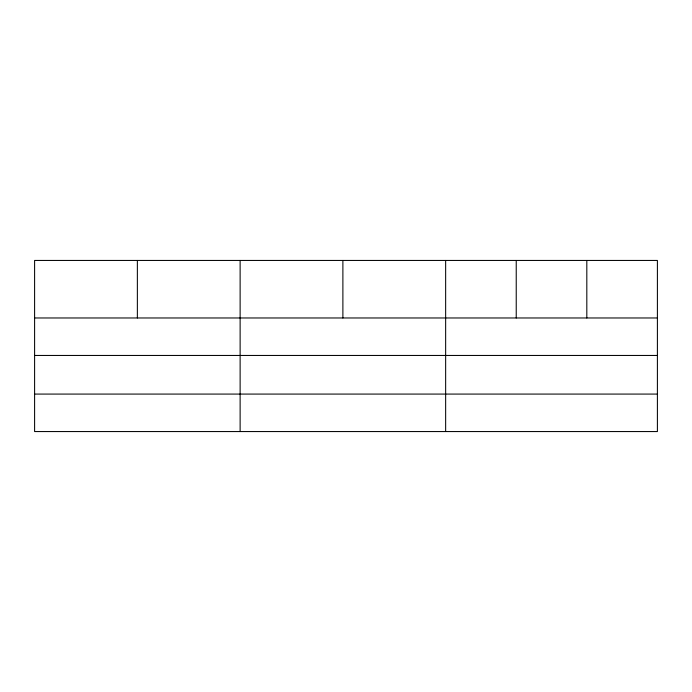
<?xml version="1.0" encoding="UTF-8"?>
<svg xmlns="http://www.w3.org/2000/svg" width="692" height="692" viewBox="0 0 692 692"><rect width="100%" height="100%" fill="white"/><g stroke="black" fill="none" stroke-linecap="round" stroke-linejoin="round"><path stroke-width="1.04" d="M657.4 355.454L657.4 260.443L34.6 260.443L34.6 431.557L657.4 431.557L657.4 355.454L34.6 355.454M34.6 317.974L657.4 317.974M34.6 394.077L657.4 394.077M586.816 260.443L586.816 317.974M516.232 260.443L516.232 317.974M445.648 260.443L445.648 431.557M342.886 260.443L342.886 317.974M240.124 260.443L240.124 431.557M137.362 260.443L137.362 317.974"/></g></svg>
